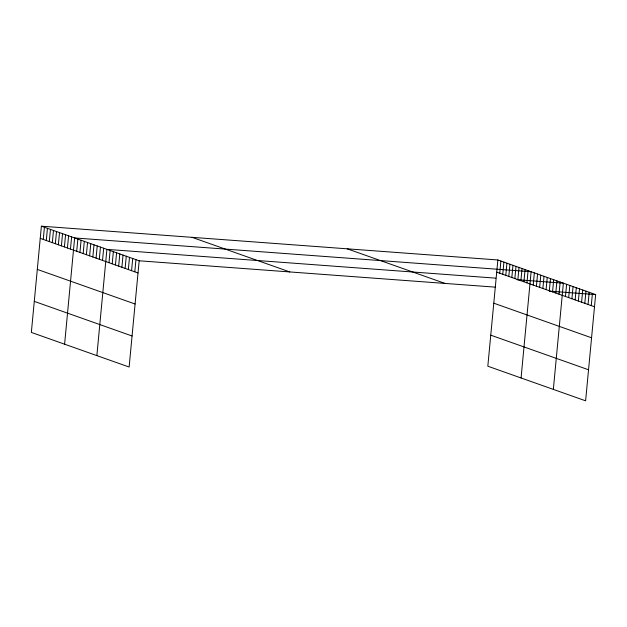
<?xml version="1.0" encoding="UTF-8"?>
<svg xmlns="http://www.w3.org/2000/svg" width="627" height="627" viewBox="0 0 627 627"><rect width="100%" height="100%" fill="white"/><g stroke="black" fill="none" stroke-linecap="round" stroke-linejoin="round"><path stroke-width="0.94" d="M41.39 226.182L31.35 332.42L129.131 367.03L139.178 260.793L41.39 226.182L497.869 259.97L595.65 294.58L585.61 400.818L487.822 366.207L497.869 259.97M43.263 239.436L44.415 227.256M46.288 240.502L47.44 228.322M49.306 241.575L50.458 229.396M52.331 242.641L53.483 230.462M55.356 243.715L56.501 231.528M58.374 244.781L59.526 232.601M61.399 245.847L62.551 233.667M64.416 246.92L65.569 234.741M67.442 247.986L68.594 235.807M70.467 249.06L71.619 236.881M64.597 344.192L74.637 237.947L531.116 271.734L521.068 377.979M76.713 251.27L77.866 239.091M79.942 252.415L81.095 240.235M83.172 253.559L84.316 241.379M86.393 254.695L87.545 242.516M89.622 255.84L90.774 243.66M92.851 256.984L94.003 244.804M96.072 258.12L97.224 245.941M99.301 259.264L100.453 247.085M102.53 260.409L103.682 248.229M96.864 355.611L106.903 249.374L495.785 278.153M108.98 262.689L110.133 250.51M112.209 263.834L113.362 251.654M115.439 264.978L116.591 252.799M118.66 266.114L119.812 253.935M121.889 267.259L123.041 255.079M125.118 268.403L126.27 256.224M128.347 269.547L129.491 257.368M131.568 270.684L132.72 258.504M134.797 271.828L135.949 259.649M499.743 273.223L500.887 261.044M502.76 274.289L503.912 262.11M505.785 275.363L506.937 263.183M508.803 276.429L509.955 264.249M511.828 277.502L512.98 265.323M514.853 278.568L516.005 266.389M517.871 279.642L519.023 267.455M520.896 280.708L522.048 268.528M523.921 281.774L525.065 269.594M526.939 282.848L528.091 270.668M533.193 285.058L534.337 272.878M536.414 286.202L537.566 274.023M539.643 287.346L540.795 275.167M542.872 288.483L544.024 276.303M546.093 289.627L547.246 277.447M549.323 290.771L550.475 278.592M552.552 291.908L553.704 279.728M555.781 293.052L556.925 280.872M559.002 294.196L560.154 282.017M553.343 389.398L563.383 283.161L517.032 279.728M565.46 296.477L566.612 284.297M568.681 297.621L569.833 285.442M571.91 298.765L573.062 286.586M575.139 299.902L576.291 287.722M578.368 301.046L579.513 288.867M581.59 302.19L582.742 290.011M584.819 303.335L585.971 291.155M588.048 304.471L589.2 292.292M591.269 305.615L592.421 293.436M139.178 260.793L495.228 287.142M549.299 291.147L595.65 294.58M496.717 272.149L594.498 306.76M347.233 248.817L445.013 283.428M493.786 303.194L591.567 337.796M490.761 335.171L588.541 369.781M192.027 237.335L289.815 271.938M40.238 238.362L138.026 272.972M37.306 269.406L135.087 304.009M34.281 301.383L132.07 335.986"/></g></svg>
